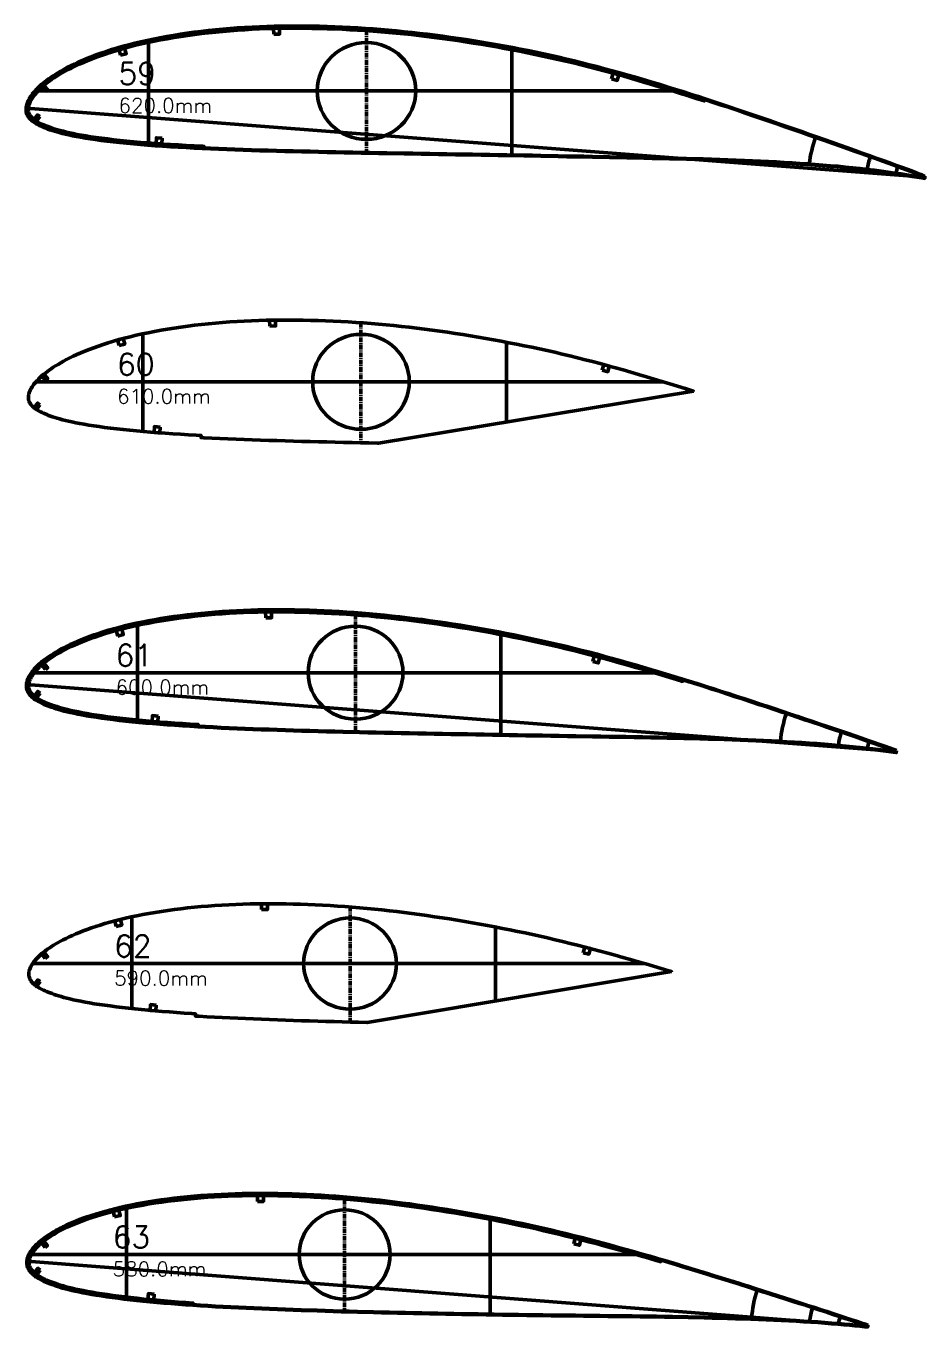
# Model space of a CAD drawing. Header units: metres. Extents: x -3 to 1074, y -15727 to -22.
# Drawn here: x -2 to 617, y -12750 to -11855 of the extents above; entities that cross this region are included whole.
import ezdxf
from ezdxf.enums import TextEntityAlignment as Align

# ---------------------------------------------------------------- set-up
doc = ezdxf.new("R2010")
doc.units = ezdxf.units.M
doc.linetypes.add('CENTER', pattern=[5.08, 3.175, -0.635, 0.635, -0.635])
for name, color, linetype, lineweight in [('FoilLayer', 7, 'Continuous', 50), ('StringerLayer', 7, 'Continuous', 50), ('SubLayer', 7, 'Continuous', 50), ('TextLayer', 7, 'Continuous', 50)]:
    doc.layers.add(name, color=color, linetype=linetype, lineweight=lineweight)
doc.styles.add('MSゴシック', font='romans')

msp = doc.modelspace()

# ---------------------------------------------------------------- linework, layer by layer
at = {"layer": 'FoilLayer'}
for points in [[(616.64, -11958.51), (614.75, -11957.79), (611.7, -11956.67), (608.4, -11955.43), (604.82, -11954.1), (600.92, -11952.69), (596.74, -11951.17), (592.32, -11949.55), (587.7, -11947.87), (582.94, -11946.14), (578.12, -11944.41), (573.24, -11942.69), (568.29, -11940.91), (563.28, -11939.11), (558.19, -11937.3), (553.03, -11935.48), (547.8, -11933.65), (542.48, -11931.8), (537.09, -11929.91), (531.65, -11928.01), (526.18, -11926.1), (520.69, -11924.19), (515.2, -11922.29), (509.7, -11920.4), (504.21, -11918.51), (498.72, -11916.63), (493.24, -11914.75), (487.78, -11912.89), (482.33, -11911.06), (476.88, -11909.25), (471.44, -11907.46), (466.01, -11905.68), (460.6, -11903.92), (455.19, -11902.18), (449.78, -11900.46), (444.38, -11898.77), (438.98, -11897.1), (433.57, -11895.45), (428.18, -11893.82), (422.82, -11892.21), (417.48, -11890.63), (412.17, -11889.09), (406.88, -11887.6), (401.6, -11886.14), (396.32, -11884.71), (391.05, -11883.31), (385.79, -11881.95), (380.53, -11880.62), (375.28, -11879.33), (370.02, -11878.08), (364.75, -11876.87), (359.47, -11875.68), (354.19, -11874.52), (348.9, -11873.4), (343.6, -11872.31), (338.3, -11871.25), (332.99, -11870.23), (327.67, -11869.24), (322.34, -11868.28), (317, -11867.34), (311.65, -11866.44), (306.3, -11865.57), (300.95, -11864.74), (295.6, -11863.93), (290.25, -11863.16), (284.91, -11862.42), (279.58, -11861.71), (274.25, -11861.05), (268.93, -11860.41), (263.62, -11859.82), (258.31, -11859.26), (253.01, -11858.74), (247.71, -11858.25), (242.42, -11857.81), (237.12, -11857.4), (231.83, -11857.03), (226.54, -11856.69), (221.25, -11856.39), (215.97, -11856.13), (210.69, -11855.91), (205.43, -11855.72), (200.17, -11855.58), (194.93, -11855.47), (189.7, -11855.4), (184.49, -11855.37), (179.32, -11855.38), (174.17, -11855.43), (169.05, -11855.53), (163.95, -11855.68), (158.86, -11855.88), (153.79, -11856.12), (148.73, -11856.4), (143.69, -11856.73), (138.67, -11857.11), (133.68, -11857.54), (128.72, -11858.01), (123.8, -11858.52), (118.91, -11859.08), (114.07, -11859.68), (109.27, -11860.34), (104.53, -11861.05), (99.84, -11861.8), (95.2, -11862.61), (90.62, -11863.45), (86.11, -11864.32), (81.7, -11865.23), (77.39, -11866.19), (73.19, -11867.18), (69.09, -11868.23), (65.09, -11869.31), (61.19, -11870.43), (57.4, -11871.59), (53.71, -11872.78), (50.15, -11873.99), (46.71, -11875.23), (43.39, -11876.49), (40.22, -11877.75), (37.19, -11879.02), (34.33, -11880.28), (31.62, -11881.53), (29.08, -11882.76), (26.69, -11883.98), (24.46, -11885.18), (22.37, -11886.36), (20.43, -11887.5), (18.61, -11888.61), (16.93, -11889.69), (15.36, -11890.74), (13.91, -11891.77), (12.56, -11892.77), (11.31, -11893.75), (10.14, -11894.71), (9.05, -11895.64), (8.04, -11896.54), (7.09, -11897.42), (6.22, -11898.29), (5.4, -11899.13), (4.64, -11899.96), (3.94, -11900.77), (3.28, -11901.56), (2.67, -11902.34), (2.11, -11903.1), (1.59, -11903.85), (1.1, -11904.59), (0.65, -11905.31), (0.25, -11906.02), (-0.11, -11906.73), (-0.43, -11907.43), (-0.72, -11908.12), (-0.97, -11908.8), (-1.17, -11909.48), (-1.34, -11910.14), (-1.47, -11910.79), (-1.56, -11911.44), (-1.62, -11912.08), (-1.64, -11912.72), (-1.62, -11913.37), (-1.56, -11914.02), (-1.43, -11914.67), (-1.25, -11915.33), (-1.01, -11915.98), (-0.72, -11916.62), (-0.37, -11917.24), (0.03, -11917.86), (0.48, -11918.46), (0.98, -11919.05), (1.53, -11919.62), (2.13, -11920.18), (2.77, -11920.73), (3.46, -11921.26), (4.21, -11921.78), (5, -11922.28), (5.85, -11922.78), (6.75, -11923.26), (7.7, -11923.74), (8.72, -11924.23), (9.79, -11924.71), (10.93, -11925.2), (12.15, -11925.69), (13.45, -11926.18), (14.83, -11926.67), (16.32, -11927.17), (17.91, -11927.66), (19.62, -11928.17), (21.47, -11928.69), (23.45, -11929.21), (25.59, -11929.74), (27.9, -11930.27), (30.4, -11930.8), (33.11, -11931.33), (36.04, -11931.86), (39.2, -11932.4), (42.6, -11932.95), (46.22, -11933.48), (50.08, -11934.01), (54.16, -11934.52), (58.46, -11935.02), (62.94, -11935.52), (67.57, -11936), (72.31, -11936.46), (77.16, -11936.9), (82.12, -11937.3), (87.21, -11937.67), (92.4, -11938.02), (97.69, -11938.35), (103.06, -11938.66), (108.51, -11938.97), (114.02, -11939.26), (119.58, -11939.55), (125.16, -11939.82), (130.76, -11940.06), (136.38, -11940.29), (142.03, -11940.5), (147.72, -11940.71), (153.43, -11940.91), (159.14, -11941.09), (164.86, -11941.26), (170.59, -11941.41), (176.36, -11941.55), (182.15, -11941.69), (187.95, -11941.83), (193.78, -11941.97), (199.61, -11942.1), (205.46, -11942.22), (211.33, -11942.34), (217.2, -11942.45), (223.08, -11942.57), (228.96, -11942.69), (234.85, -11942.81), (240.73, -11942.92), (246.62, -11943.03), (252.52, -11943.13), (258.41, -11943.24), (264.3, -11943.34), (270.2, -11943.45), (276.09, -11943.55), (281.98, -11943.65), (287.86, -11943.74), (293.75, -11943.83), (299.64, -11943.92), (305.52, -11944.01), (311.4, -11944.1), (317.28, -11944.2), (323.16, -11944.31), (329.03, -11944.41), (334.9, -11944.51), (340.77, -11944.61), (346.64, -11944.72), (352.53, -11944.84), (358.42, -11944.97), (364.32, -11945.09), (370.22, -11945.2), (376.12, -11945.3), (382.02, -11945.41), (387.91, -11945.52), (393.81, -11945.65), (399.71, -11945.77), (405.61, -11945.88), (411.49, -11945.98), (417.37, -11946.1), (423.24, -11946.22), (429.11, -11946.35), (434.98, -11946.49), (440.85, -11946.63), (446.69, -11946.76), (452.51, -11946.89), (458.29, -11947.04), (464.05, -11947.21), (469.79, -11947.38), (475.49, -11947.56), (481.14, -11947.76), (486.76, -11947.98), (492.38, -11948.22), (497.98, -11948.48), (503.54, -11948.73), (509.02, -11948.99), (514.41, -11949.28), (519.78, -11949.62), (525.16, -11949.96), (530.49, -11950.29), (535.76, -11950.66), (541.01, -11951.08), (546.25, -11951.49), (551.43, -11951.88), (556.56, -11952.29), (561.65, -11952.78), (566.76, -11953.3), (571.83, -11953.82), (576.78, -11954.36), (581.62, -11954.96), (586.4, -11955.6), (591.08, -11956.25), (595.59, -11956.88), (599.88, -11957.52), (603.93, -11958.15), (607.72, -11958.74), (611.24, -11959.3), (614.47, -11959.84), (616.48, -11960.18)], [(616.48, -11958.93), (614.59, -11958.21), (611.54, -11957.09), (608.25, -11955.85), (604.66, -11954.53), (600.77, -11953.11), (596.59, -11951.59), (592.17, -11949.98), (587.55, -11948.29), (582.79, -11946.56), (577.97, -11944.83), (573.09, -11943.11), (568.14, -11941.34), (563.13, -11939.53), (558.04, -11937.73), (552.89, -11935.9), (547.65, -11934.08), (542.33, -11932.22), (536.94, -11930.34), (531.5, -11928.44), (526.03, -11926.53), (520.54, -11924.62), (515.05, -11922.71), (509.56, -11920.82), (504.07, -11918.94), (498.58, -11917.05), (493.1, -11915.18), (487.63, -11913.32), (482.19, -11911.49), (476.74, -11909.68), (471.3, -11907.89), (465.87, -11906.11), (465.13, -11905.87), (464.8, -11906.87), (460.14, -11905.35), (454.73, -11903.61), (449.33, -11901.89), (443.94, -11900.2), (438.54, -11898.54), (433.14, -11896.89), (427.75, -11895.26), (422.39, -11893.65), (417.06, -11892.07), (411.76, -11890.54), (406.48, -11889.04), (401.2, -11887.58), (395.94, -11886.16), (390.68, -11884.76), (385.42, -11883.4), (380.18, -11882.08), (374.93, -11880.79), (369.68, -11879.55), (364.42, -11878.33), (359.15, -11877.14), (353.88, -11875.99), (348.6, -11874.87), (343.31, -11873.78), (338.02, -11872.73), (332.72, -11871.71), (327.41, -11870.72), (322.09, -11869.75), (316.75, -11868.82), (311.41, -11867.92), (306.07, -11867.06), (300.72, -11866.22), (295.38, -11865.42), (290.04, -11864.64), (284.71, -11863.9), (279.39, -11863.2), (274.07, -11862.54), (268.76, -11861.91), (263.46, -11861.31), (258.16, -11860.75), (252.87, -11860.23), (247.59, -11859.75), (242.3, -11859.3), (237.02, -11858.9), (231.73, -11858.52), (226.45, -11858.19), (221.18, -11857.89), (215.9, -11857.63), (210.64, -11857.41), (205.39, -11857.22), (200.14, -11857.08), (194.91, -11856.97), (189.69, -11856.9), (184.5, -11856.87), (179.33, -11856.88), (174.2, -11856.93), (169.09, -11857.03), (164.01, -11857.18), (158.93, -11857.37), (153.87, -11857.62), (148.83, -11857.9), (143.8, -11858.23), (138.8, -11858.6), (133.82, -11859.03), (128.88, -11859.5), (123.97, -11860.01), (119.1, -11860.57), (114.27, -11861.17), (109.49, -11861.82), (104.77, -11862.53), (100.1, -11863.28), (95.48, -11864.08), (90.91, -11864.92), (86.42, -11865.79), (82.02, -11866.7), (77.74, -11867.65), (73.56, -11868.64), (69.48, -11869.67), (65.5, -11870.75), (61.63, -11871.87), (57.86, -11873.02), (54.2, -11874.2), (50.66, -11875.4), (47.24, -11876.63), (43.95, -11877.88), (40.8, -11879.14), (37.8, -11880.39), (34.96, -11881.64), (32.28, -11882.88), (29.76, -11884.1), (27.4, -11885.31), (25.2, -11886.49), (23.13, -11887.65), (21.21, -11888.78), (19.42, -11889.87), (17.77, -11890.94), (16.23, -11891.97), (14.8, -11892.98), (13.48, -11893.96), (12.25, -11894.92), (11.11, -11895.85), (10.05, -11896.75), (9.06, -11897.64), (8.15, -11898.49), (7.3, -11899.33), (6.51, -11900.14), (5.77, -11900.94), (5.09, -11901.72), (4.46, -11902.48), (3.88, -11903.22), (3.34, -11903.95), (2.84, -11904.68), (2.38, -11905.38), (1.96, -11906.05), (1.59, -11906.69), (1.26, -11907.36), (0.95, -11908.01), (0.69, -11908.63), (0.47, -11909.23), (0.28, -11909.85), (0.13, -11910.44), (0.01, -11911), (-0.07, -11911.57), (-0.12, -11912.2), (-0.14, -11912.68), (-0.13, -11913.21), (-0.08, -11913.74), (0.01, -11914.27), (0.16, -11914.81), (0.35, -11915.35), (0.6, -11915.89), (0.89, -11916.43), (1.23, -11916.96), (1.62, -11917.49), (2.07, -11918.01), (2.56, -11918.53), (3.1, -11919.04), (3.69, -11919.54), (4.32, -11920.03), (5.01, -11920.51), (5.76, -11920.99), (6.56, -11921.46), (7.42, -11921.92), (8.35, -11922.39), (9.33, -11922.86), (10.38, -11923.33), (11.5, -11923.81), (12.68, -11924.29), (13.95, -11924.77), (15.31, -11925.25), (16.77, -11925.73), (18.34, -11926.22), (20.03, -11926.72), (21.85, -11927.24), (23.81, -11927.76), (25.92, -11928.28), (28.21, -11928.81), (30.69, -11929.33), (33.38, -11929.85), (36.29, -11930.38), (39.44, -11930.92), (42.81, -11931.46), (46.42, -11932), (50.26, -11932.52), (54.33, -11933.03), (58.62, -11933.53), (63.09, -11934.03), (67.71, -11934.5), (72.45, -11934.97), (77.28, -11935.4), (82.23, -11935.8), (87.31, -11936.17), (92.5, -11936.53), (97.77, -11936.86), (103.14, -11937.17), (108.59, -11937.47), (114.1, -11937.76), (119.65, -11938.05), (120.7, -11938.1), (120.65, -11939.15), (125.18, -11939.37), (130.77, -11939.61), (136.39, -11939.84), (142.05, -11940.05), (147.74, -11940.26), (153.44, -11940.46), (159.16, -11940.64), (164.87, -11940.81), (170.6, -11940.96), (176.37, -11941.1), (182.16, -11941.24), (187.96, -11941.38), (193.79, -11941.52), (199.62, -11941.65), (205.47, -11941.77), (211.34, -11941.89), (217.21, -11942), (223.09, -11942.12), (228.97, -11942.24), (234.86, -11942.36), (240.74, -11942.47), (246.63, -11942.58), (252.52, -11942.68), (258.42, -11942.79), (264.31, -11942.89), (270.21, -11943), (276.1, -11943.1), (281.98, -11943.2), (287.87, -11943.29), (293.76, -11943.38), (299.65, -11943.47), (305.53, -11943.56), (311.41, -11943.65), (317.29, -11943.75), (323.17, -11943.86), (329.04, -11943.96), (334.91, -11944.06), (340.78, -11944.16), (346.65, -11944.27), (352.54, -11944.39), (358.43, -11944.52), (364.33, -11944.64), (370.22, -11944.75), (376.13, -11944.85), (382.03, -11944.96), (387.92, -11945.07), (393.82, -11945.2), (399.72, -11945.32), (405.62, -11945.43), (411.5, -11945.53), (417.38, -11945.65), (423.25, -11945.77), (429.12, -11945.9), (434.99, -11946.04), (440.86, -11946.18), (446.7, -11946.31), (452.52, -11946.44), (458.3, -11946.59), (464.06, -11946.76), (469.81, -11946.93), (475.51, -11947.12), (481.16, -11947.31), (486.78, -11947.53), (492.4, -11947.77), (498, -11948.03), (503.56, -11948.28), (509.04, -11948.54), (514.43, -11948.83), (519.81, -11949.17), (525.19, -11949.51), (530.52, -11949.85), (535.79, -11950.21), (541.04, -11950.63), (546.28, -11951.04), (551.47, -11951.43), (556.6, -11951.84), (561.7, -11952.33), (566.8, -11952.85), (571.88, -11953.38), (576.83, -11953.91), (581.68, -11954.51), (586.47, -11955.15), (591.15, -11955.8), (595.66, -11956.44), (599.95, -11957.08), (603.99, -11957.7), (607.79, -11958.29), (611.31, -11958.86), (614.55, -11959.39), (616.56, -11959.74)], [(457.34, -12106.43), (457.34, -12106.43), (457.13, -12106.36), (451.77, -12104.66), (446.42, -12102.98), (441.07, -12101.32), (435.73, -12099.69), (430.38, -12098.09), (425.02, -12096.5), (419.68, -12094.93), (414.37, -12093.38), (409.08, -12091.86), (403.82, -12090.37), (398.56, -12088.93), (393.32, -12087.52), (388.08, -12086.14), (382.85, -12084.79), (377.63, -12083.47), (372.41, -12082.18), (367.19, -12080.94), (361.96, -12079.73), (356.73, -12078.55), (351.5, -12077.39), (346.26, -12076.27), (341.01, -12075.18), (335.76, -12074.12), (330.5, -12073.09), (325.23, -12072.1), (319.96, -12071.13), (314.68, -12070.19), (309.39, -12069.28), (304.09, -12068.4), (298.79, -12067.56), (293.5, -12066.74), (288.2, -12065.95), (282.91, -12065.19), (277.63, -12064.47), (272.36, -12063.78), (267.09, -12063.13), (261.84, -12062.51), (256.59, -12061.93), (251.35, -12061.38), (246.12, -12060.86), (240.89, -12060.39), (235.67, -12059.95), (230.45, -12059.55), (225.23, -12059.18), (220.02, -12058.85), (214.81, -12058.56), (209.61, -12058.3), (204.42, -12058.08), (199.23, -12057.9), (194.06, -12057.75), (188.9, -12057.65), (183.75, -12057.58), (178.63, -12057.55), (173.54, -12057.55), (168.47, -12057.6), (163.44, -12057.7), (158.43, -12057.84), (153.42, -12058.03), (148.44, -12058.27), (143.47, -12058.54), (138.53, -12058.86), (133.61, -12059.23), (128.72, -12059.64), (123.86, -12060.1), (119.04, -12060.6), (114.27, -12061.14), (109.54, -12061.73), (104.87, -12062.37), (100.25, -12063.06), (95.7, -12063.79), (91.2, -12064.58), (86.76, -12065.39), (82.41, -12066.23), (78.16, -12067.11), (74.02, -12068.03), (70, -12068.98), (66.08, -12069.98), (62.27, -12071.02), (58.57, -12072.08), (54.97, -12073.18), (51.5, -12074.3), (48.14, -12075.43), (44.91, -12076.59), (41.8, -12077.77), (38.84, -12078.95), (36.01, -12080.13), (33.34, -12081.3), (30.82, -12082.46), (28.46, -12083.61), (26.24, -12084.74), (24.16, -12085.85), (22.21, -12086.94), (20.4, -12087.99), (18.71, -12089.02), (17.14, -12090.02), (15.68, -12091), (14.33, -12091.95), (13.07, -12092.87), (11.9, -12093.78), (10.81, -12094.66), (9.79, -12095.52), (8.84, -12096.36), (7.96, -12097.18), (7.15, -12097.98), (6.39, -12098.76), (5.68, -12099.52), (5.02, -12100.27), (4.41, -12101), (3.85, -12101.72), (3.33, -12102.42), (2.85, -12103.12), (2.4, -12103.81), (1.99, -12104.45), (1.63, -12105.08), (1.31, -12105.73), (1.02, -12106.36), (0.78, -12106.97), (0.57, -12107.56), (0.39, -12108.17), (0.25, -12108.75), (0.14, -12109.28), (0.07, -12109.86), (0.03, -12110.42), (0.01, -12110.96), (0.02, -12111.49), (0.08, -12112.01), (0.18, -12112.54), (0.33, -12113.08), (0.53, -12113.62), (0.77, -12114.15), (1.07, -12114.69), (1.41, -12115.22), (1.8, -12115.75), (2.24, -12116.27), (2.73, -12116.79), (3.27, -12117.3), (3.85, -12117.8), (4.47, -12118.29), (5.15, -12118.77), (5.88, -12119.25), (6.67, -12119.72), (7.51, -12120.19), (8.41, -12120.66), (9.38, -12121.14), (10.4, -12121.61), (11.48, -12122.09), (12.64, -12122.57), (13.87, -12123.05), (15.18, -12123.54), (16.6, -12124.02), (18.12, -12124.51), (19.75, -12125.02), (21.5, -12125.53), (23.38, -12126.05), (25.41, -12126.57), (27.6, -12127.1), (29.96, -12127.62), (32.53, -12128.15), (35.31, -12128.68), (38.3, -12129.23), (41.51, -12129.77), (44.94, -12130.31), (48.59, -12130.84), (52.45, -12131.37), (56.53, -12131.88), (60.79, -12132.38), (65.21, -12132.87), (69.74, -12133.36), (74.38, -12133.82), (79.15, -12134.24), (84.04, -12134.64), (89.05, -12135.02), (94.16, -12135.38), (99.36, -12135.72), (104.65, -12136.06), (110, -12136.39), (115.41, -12136.7), (118.81, -12136.89), (118.73, -12138.38), (120.76, -12138.5), (126.23, -12138.77), (131.72, -12139.02), (137.25, -12139.26), (142.82, -12139.5), (148.41, -12139.72), (154.01, -12139.93), (159.62, -12140.13), (165.25, -12140.3), (170.9, -12140.46), (176.59, -12140.63), (182.29, -12140.79), (188.01, -12140.95), (193.75, -12141.1), (199.5, -12141.24), (205.27, -12141.37), (211.04, -12141.5), (216.83, -12141.64), (222.62, -12141.77), (228.41, -12141.9), (234.21, -12142.03), (240.01, -12142.15), (240.8, -12142.17), (457.34, -12106.43)], [(596.99, -12353.49), (595.11, -12352.82), (592.09, -12351.76), (588.81, -12350.6), (585.27, -12349.35), (581.43, -12348.02), (577.32, -12346.6), (572.99, -12345.09), (568.46, -12343.52), (563.79, -12341.9), (559.03, -12340.28), (554.21, -12338.66), (549.31, -12336.99), (544.36, -12335.29), (539.33, -12333.59), (534.25, -12331.88), (529.1, -12330.17), (523.88, -12328.44), (518.61, -12326.68), (513.3, -12324.91), (507.96, -12323.13), (502.61, -12321.35), (497.26, -12319.59), (491.9, -12317.84), (486.54, -12316.09), (481.18, -12314.34), (475.83, -12312.6), (470.49, -12310.87), (465.16, -12309.16), (459.83, -12307.49), (454.51, -12305.84), (449.19, -12304.19), (443.88, -12302.55), (438.57, -12300.93), (433.27, -12299.33), (427.97, -12297.75), (422.67, -12296.21), (417.36, -12294.68), (412.07, -12293.16), (406.79, -12291.66), (401.54, -12290.19), (396.3, -12288.76), (391.08, -12287.37), (385.86, -12286), (380.65, -12284.67), (375.44, -12283.35), (370.24, -12282.07), (365.04, -12280.82), (359.84, -12279.61), (354.63, -12278.44), (349.43, -12277.3), (344.21, -12276.17), (339, -12275.07), (333.78, -12274.01), (328.55, -12272.98), (323.32, -12271.98), (318.09, -12271.01), (312.85, -12270.06), (307.6, -12269.14), (302.34, -12268.25), (297.08, -12267.39), (291.82, -12266.56), (286.57, -12265.77), (281.31, -12264.99), (276.07, -12264.25), (270.82, -12263.54), (265.59, -12262.86), (260.37, -12262.22), (255.16, -12261.61), (249.97, -12261.04), (244.78, -12260.5), (239.59, -12259.99), (234.42, -12259.52), (229.25, -12259.09), (224.09, -12258.7), (218.92, -12258.34), (213.77, -12258.01), (208.62, -12257.72), (203.47, -12257.46), (198.34, -12257.24), (193.22, -12257.06), (188.11, -12256.92), (183.01, -12256.81), (177.93, -12256.74), (172.87, -12256.71), (167.83, -12256.72), (162.83, -12256.77), (157.85, -12256.86), (152.89, -12257), (147.95, -12257.18), (143.02, -12257.41), (138.12, -12257.68), (133.24, -12257.99), (128.39, -12258.35), (123.58, -12258.76), (118.79, -12259.21), (114.05, -12259.7), (109.36, -12260.22), (104.71, -12260.8), (100.13, -12261.42), (95.6, -12262.1), (91.14, -12262.82), (86.75, -12263.59), (82.43, -12264.38), (78.2, -12265.2), (74.07, -12266.05), (70.05, -12266.94), (66.15, -12267.87), (62.37, -12268.84), (58.7, -12269.84), (55.15, -12270.86), (51.71, -12271.91), (48.38, -12272.98), (45.18, -12274.06), (42.11, -12275.15), (39.16, -12276.27), (36.35, -12277.38), (33.67, -12278.5), (31.14, -12279.61), (28.75, -12280.71), (26.5, -12281.79), (24.39, -12282.86), (22.42, -12283.92), (20.56, -12284.95), (18.83, -12285.95), (17.21, -12286.93), (15.7, -12287.88), (14.29, -12288.82), (12.98, -12289.73), (11.76, -12290.63), (10.61, -12291.5), (9.55, -12292.36), (8.55, -12293.2), (7.62, -12294.02), (6.75, -12294.82), (5.93, -12295.61), (5.17, -12296.39), (4.47, -12297.15), (3.81, -12297.9), (3.19, -12298.64), (2.62, -12299.36), (2.1, -12300.08), (1.61, -12300.79), (1.15, -12301.48), (0.72, -12302.17), (0.34, -12302.85), (0, -12303.53), (-0.29, -12304.2), (-0.55, -12304.87), (-0.77, -12305.53), (-0.96, -12306.19), (-1.11, -12306.82), (-1.23, -12307.46), (-1.29, -12308.09), (-1.33, -12308.72), (-1.33, -12309.35), (-1.3, -12309.99), (-1.22, -12310.64), (-1.09, -12311.28), (-0.9, -12311.93), (-0.65, -12312.57), (-0.35, -12313.19), (0, -12313.81), (0.39, -12314.42), (0.84, -12315.01), (1.33, -12315.59), (1.87, -12316.16), (2.45, -12316.72), (3.07, -12317.27), (3.74, -12317.8), (4.46, -12318.32), (5.22, -12318.83), (6.03, -12319.33), (6.9, -12319.82), (7.81, -12320.31), (8.77, -12320.8), (9.8, -12321.29), (10.88, -12321.78), (12.03, -12322.28), (13.26, -12322.77), (14.56, -12323.27), (15.96, -12323.76), (17.45, -12324.26), (19.04, -12324.77), (20.74, -12325.29), (22.58, -12325.82), (24.54, -12326.35), (26.66, -12326.88), (28.95, -12327.41), (31.41, -12327.94), (34.07, -12328.48), (36.92, -12329.03), (39.98, -12329.59), (43.25, -12330.13), (46.73, -12330.68), (50.42, -12331.21), (54.3, -12331.73), (58.37, -12332.25), (62.58, -12332.76), (66.93, -12333.26), (71.4, -12333.74), (75.99, -12334.2), (80.72, -12334.63), (85.56, -12335.04), (90.51, -12335.43), (95.55, -12335.79), (100.68, -12336.16), (105.89, -12336.52), (111.15, -12336.86), (116.45, -12337.19), (121.78, -12337.49), (127.15, -12337.76), (132.56, -12338.03), (138, -12338.29), (143.47, -12338.54), (148.96, -12338.78), (154.47, -12338.99), (159.99, -12339.19), (165.54, -12339.38), (171.12, -12339.56), (176.72, -12339.75), (182.34, -12339.93), (187.98, -12340.1), (193.63, -12340.26), (199.3, -12340.41), (204.98, -12340.55), (210.67, -12340.7), (216.36, -12340.85), (222.07, -12341), (227.77, -12341.14), (233.48, -12341.27), (239.2, -12341.4), (244.91, -12341.52), (250.63, -12341.64), (256.35, -12341.76), (262.06, -12341.88), (267.77, -12342), (273.47, -12342.11), (279.18, -12342.21), (284.89, -12342.31), (290.6, -12342.4), (296.31, -12342.5), (302.02, -12342.6), (307.73, -12342.71), (313.44, -12342.81), (319.15, -12342.91), (324.86, -12343), (330.57, -12343.1), (336.3, -12343.21), (342.03, -12343.32), (347.76, -12343.43), (353.5, -12343.52), (359.25, -12343.6), (364.99, -12343.68), (370.73, -12343.78), (376.48, -12343.88), (382.22, -12343.98), (387.96, -12344.07), (393.7, -12344.14), (399.43, -12344.22), (405.16, -12344.31), (410.89, -12344.41), (416.62, -12344.52), (422.35, -12344.62), (428.06, -12344.71), (433.75, -12344.8), (439.42, -12344.91), (445.07, -12345.03), (450.71, -12345.16), (456.32, -12345.3), (461.89, -12345.44), (467.45, -12345.6), (473, -12345.77), (478.53, -12345.95), (484.04, -12346.14), (489.49, -12346.34), (494.87, -12346.55), (500.24, -12346.8), (505.61, -12347.05), (510.95, -12347.29), (516.24, -12347.57), (521.51, -12347.88), (526.77, -12348.2), (531.98, -12348.49), (537.14, -12348.81), (542.27, -12349.18), (547.4, -12349.58), (552.48, -12349.98), (557.44, -12350.4), (562.3, -12350.86), (567.08, -12351.36), (571.73, -12351.86), (576.21, -12352.35), (580.45, -12352.85), (584.46, -12353.34), (588.2, -12353.8), (591.68, -12354.24), (594.88, -12354.66), (596.86, -12354.94)], [(596.84, -12353.92), (594.96, -12353.24), (591.93, -12352.18), (588.67, -12351.02), (585.12, -12349.78), (581.28, -12348.45), (577.17, -12347.03), (572.84, -12345.52), (568.31, -12343.94), (563.64, -12342.33), (558.89, -12340.71), (554.06, -12339.09), (549.16, -12337.42), (544.21, -12335.72), (539.19, -12334.02), (534.11, -12332.31), (528.95, -12330.6), (523.74, -12328.86), (518.47, -12327.11), (513.16, -12325.34), (507.82, -12323.56), (502.47, -12321.78), (497.12, -12320.02), (491.76, -12318.27), (486.4, -12316.52), (481.04, -12314.77), (475.69, -12313.02), (470.36, -12311.3), (465.03, -12309.59), (459.7, -12307.92), (454.37, -12306.27), (450.18, -12304.97), (449.87, -12305.97), (448.74, -12305.62), (443.44, -12303.98), (438.14, -12302.36), (432.85, -12300.76), (427.55, -12299.19), (422.25, -12297.65), (416.95, -12296.12), (411.66, -12294.61), (406.39, -12293.11), (401.14, -12291.64), (395.92, -12290.21), (390.7, -12288.82), (385.49, -12287.46), (380.28, -12286.12), (375.08, -12284.81), (369.89, -12283.53), (364.7, -12282.28), (359.51, -12281.08), (354.31, -12279.91), (349.11, -12278.76), (343.91, -12277.64), (338.7, -12276.54), (333.49, -12275.48), (328.27, -12274.45), (323.05, -12273.45), (317.82, -12272.48), (312.59, -12271.54), (307.35, -12270.62), (302.1, -12269.73), (296.85, -12268.87), (291.6, -12268.05), (286.35, -12267.25), (281.1, -12266.48), (275.86, -12265.74), (270.63, -12265.03), (265.41, -12264.35), (260.2, -12263.71), (255, -12263.1), (249.81, -12262.53), (244.63, -12261.99), (239.46, -12261.49), (234.3, -12261.02), (229.14, -12260.59), (223.98, -12260.19), (218.83, -12259.83), (213.68, -12259.51), (208.54, -12259.21), (203.41, -12258.96), (198.29, -12258.74), (193.18, -12258.56), (188.08, -12258.42), (182.99, -12258.31), (177.92, -12258.24), (172.87, -12258.21), (167.85, -12258.22), (162.85, -12258.27), (157.89, -12258.36), (152.95, -12258.49), (148.02, -12258.68), (143.11, -12258.91), (138.22, -12259.17), (133.35, -12259.48), (128.52, -12259.84), (123.72, -12260.25), (118.95, -12260.7), (114.22, -12261.19), (109.54, -12261.71), (104.92, -12262.28), (100.35, -12262.91), (95.84, -12263.58), (91.4, -12264.3), (87.02, -12265.06), (82.72, -12265.85), (78.5, -12266.67), (74.39, -12267.52), (70.4, -12268.4), (66.53, -12269.33), (62.77, -12270.29), (59.12, -12271.28), (55.58, -12272.3), (52.16, -12273.34), (48.86, -12274.4), (45.69, -12275.47), (42.64, -12276.56), (39.71, -12277.66), (36.92, -12278.77), (34.27, -12279.87), (31.77, -12280.97), (29.4, -12282.06), (27.18, -12283.13), (25.1, -12284.19), (23.14, -12285.23), (21.32, -12286.24), (19.61, -12287.23), (18.01, -12288.2), (16.53, -12289.14), (15.15, -12290.05), (13.86, -12290.94), (12.67, -12291.82), (11.55, -12292.67), (10.51, -12293.51), (9.54, -12294.32), (8.63, -12295.12), (7.79, -12295.9), (7, -12296.66), (6.27, -12297.41), (5.59, -12298.14), (4.96, -12298.86), (4.37, -12299.56), (3.83, -12300.25), (3.33, -12300.93), (2.86, -12301.61), (2.42, -12302.27), (2.03, -12302.9), (1.68, -12303.51), (1.38, -12304.13), (1.1, -12304.75), (0.87, -12305.35), (0.67, -12305.93), (0.5, -12306.54), (0.36, -12307.09), (0.27, -12307.61), (0.21, -12308.21), (0.17, -12308.74), (0.16, -12309.28), (0.18, -12309.81), (0.24, -12310.33), (0.35, -12310.86), (0.5, -12311.39), (0.7, -12311.92), (0.95, -12312.46), (1.25, -12312.99), (1.59, -12313.52), (1.99, -12314.04), (2.42, -12314.56), (2.91, -12315.08), (3.43, -12315.59), (4.01, -12316.09), (4.62, -12316.59), (5.29, -12317.07), (6.01, -12317.55), (6.78, -12318.02), (7.6, -12318.5), (8.49, -12318.97), (9.42, -12319.44), (10.42, -12319.92), (11.48, -12320.4), (12.6, -12320.88), (13.79, -12321.37), (15.07, -12321.85), (16.44, -12322.34), (17.9, -12322.84), (19.47, -12323.34), (21.16, -12323.85), (22.97, -12324.37), (24.91, -12324.9), (27, -12325.42), (29.26, -12325.95), (31.71, -12326.47), (34.35, -12327.01), (37.19, -12327.56), (40.23, -12328.11), (43.48, -12328.65), (46.95, -12329.19), (50.62, -12329.72), (54.49, -12330.25), (58.54, -12330.76), (62.76, -12331.27), (67.09, -12331.77), (71.55, -12332.25), (76.13, -12332.7), (80.84, -12333.13), (85.68, -12333.54), (90.62, -12333.93), (95.66, -12334.3), (100.79, -12334.66), (105.99, -12335.02), (111.24, -12335.37), (116.53, -12335.69), (116.91, -12335.71), (116.85, -12336.76), (121.8, -12337.04), (127.17, -12337.32), (132.58, -12337.58), (138.02, -12337.84), (143.49, -12338.09), (148.98, -12338.33), (154.48, -12338.54), (160, -12338.74), (165.56, -12338.93), (171.14, -12339.11), (176.74, -12339.3), (182.36, -12339.48), (187.99, -12339.65), (193.64, -12339.81), (199.31, -12339.96), (204.99, -12340.1), (210.68, -12340.25), (216.38, -12340.4), (222.08, -12340.55), (227.78, -12340.69), (233.49, -12340.82), (239.21, -12340.95), (244.92, -12341.07), (250.64, -12341.19), (256.36, -12341.31), (262.07, -12341.43), (267.77, -12341.55), (273.48, -12341.66), (279.19, -12341.76), (284.9, -12341.86), (290.61, -12341.95), (296.32, -12342.05), (302.03, -12342.15), (307.74, -12342.26), (313.45, -12342.36), (319.16, -12342.46), (324.87, -12342.55), (330.58, -12342.65), (336.3, -12342.76), (342.04, -12342.87), (347.77, -12342.98), (353.51, -12343.07), (359.25, -12343.15), (365, -12343.23), (370.74, -12343.33), (376.48, -12343.43), (382.23, -12343.53), (387.97, -12343.62), (393.71, -12343.69), (399.44, -12343.77), (405.17, -12343.86), (410.9, -12343.96), (416.63, -12344.07), (422.36, -12344.17), (428.07, -12344.26), (433.76, -12344.35), (439.43, -12344.46), (445.09, -12344.58), (450.72, -12344.71), (456.33, -12344.85), (461.91, -12344.99), (467.46, -12345.15), (473.01, -12345.32), (478.55, -12345.5), (484.06, -12345.69), (489.5, -12345.89), (494.89, -12346.1), (500.26, -12346.35), (505.63, -12346.6), (510.97, -12346.84), (516.26, -12347.12), (521.53, -12347.43), (526.79, -12347.75), (532.01, -12348.05), (537.18, -12348.36), (542.31, -12348.73), (547.43, -12349.13), (552.52, -12349.53), (557.49, -12349.95), (562.35, -12350.42), (567.13, -12350.91), (571.78, -12351.41), (576.26, -12351.91), (580.51, -12352.4), (584.51, -12352.89), (588.26, -12353.35), (591.74, -12353.79), (594.94, -12354.21), (596.92, -12354.49)], [(442.41, -12505.51), (442.41, -12505.51), (440.39, -12504.9), (435.14, -12503.32), (429.9, -12501.75), (424.66, -12500.21), (419.41, -12498.7), (414.17, -12497.22), (408.91, -12495.75), (403.67, -12494.29), (398.45, -12492.84), (393.25, -12491.43), (388.06, -12490.05), (382.88, -12488.7), (377.7, -12487.39), (372.53, -12486.1), (367.36, -12484.83), (362.2, -12483.59), (357.04, -12482.38), (351.88, -12481.21), (346.72, -12480.08), (341.55, -12478.97), (336.38, -12477.88), (331.2, -12476.81), (326.03, -12475.78), (320.85, -12474.77), (315.67, -12473.8), (310.48, -12472.86), (305.29, -12471.94), (300.09, -12471.04), (294.89, -12470.17), (289.69, -12469.34), (284.48, -12468.53), (279.28, -12467.75), (274.09, -12467), (268.9, -12466.27), (263.72, -12465.58), (258.55, -12464.91), (253.39, -12464.28), (248.25, -12463.69), (243.12, -12463.13), (238, -12462.6), (232.89, -12462.1), (227.79, -12461.64), (222.69, -12461.22), (217.6, -12460.83), (212.52, -12460.48), (207.44, -12460.15), (202.37, -12459.86), (197.31, -12459.61), (192.26, -12459.4), (187.22, -12459.22), (182.19, -12459.08), (177.18, -12458.97), (172.18, -12458.9), (167.2, -12458.87), (162.25, -12458.88), (157.33, -12458.92), (152.43, -12459.01), (147.56, -12459.14), (142.71, -12459.33), (137.87, -12459.54), (133.06, -12459.8), (128.28, -12460.1), (123.53, -12460.45), (118.81, -12460.85), (114.13, -12461.29), (109.5, -12461.76), (104.91, -12462.27), (100.39, -12462.83), (95.92, -12463.44), (91.52, -12464.1), (87.2, -12464.8), (82.94, -12465.54), (78.76, -12466.31), (74.68, -12467.1), (70.71, -12467.92), (66.86, -12468.77), (63.13, -12469.66), (59.53, -12470.59), (56.04, -12471.54), (52.67, -12472.51), (49.42, -12473.5), (46.29, -12474.5), (43.29, -12475.51), (40.42, -12476.53), (37.67, -12477.56), (35.06, -12478.6), (32.57, -12479.63), (30.23, -12480.65), (28.02, -12481.67), (25.94, -12482.67), (23.99, -12483.66), (22.16, -12484.62), (20.44, -12485.57), (18.83, -12486.5), (17.33, -12487.4), (15.93, -12488.27), (14.63, -12489.13), (13.41, -12489.97), (12.28, -12490.79), (11.21, -12491.6), (10.23, -12492.38), (9.3, -12493.16), (8.43, -12493.91), (7.62, -12494.65), (6.87, -12495.38), (6.17, -12496.09), (5.51, -12496.79), (4.9, -12497.48), (4.33, -12498.16), (3.81, -12498.82), (3.33, -12499.48), (2.87, -12500.14), (2.45, -12500.78), (2.07, -12501.39), (1.73, -12501.98), (1.44, -12502.58), (1.18, -12503.18), (0.96, -12503.76), (0.77, -12504.34), (0.61, -12504.94), (0.48, -12505.48), (0.39, -12505.97), (0.35, -12506.55), (0.32, -12507.1), (0.32, -12507.64), (0.34, -12508.17), (0.41, -12508.69), (0.51, -12509.21), (0.67, -12509.74), (0.87, -12510.26), (1.13, -12510.79), (1.43, -12511.32), (1.77, -12511.85), (2.17, -12512.38), (2.6, -12512.9), (3.08, -12513.41), (3.6, -12513.92), (4.16, -12514.42), (4.76, -12514.92), (5.42, -12515.4), (6.13, -12515.88), (6.88, -12516.36), (7.69, -12516.84), (8.55, -12517.31), (9.47, -12517.79), (10.44, -12518.27), (11.46, -12518.75), (12.55, -12519.23), (13.71, -12519.72), (14.95, -12520.2), (16.27, -12520.69), (17.69, -12521.19), (19.2, -12521.69), (20.82, -12522.21), (22.56, -12522.73), (24.42, -12523.25), (26.41, -12523.78), (28.57, -12524.3), (30.9, -12524.83), (33.41, -12525.37), (36.1, -12525.92), (38.98, -12526.47), (42.06, -12527.02), (45.34, -12527.57), (48.81, -12528.11), (52.49, -12528.64), (56.34, -12529.17), (60.35, -12529.68), (64.5, -12530.2), (68.77, -12530.71), (73.17, -12531.19), (77.71, -12531.64), (82.37, -12532.08), (87.15, -12532.49), (92.03, -12532.89), (97, -12533.28), (102.05, -12533.67), (107.16, -12534.04), (112.31, -12534.39), (115.01, -12534.56), (114.92, -12536.06), (117.42, -12536.22), (122.66, -12536.52), (127.95, -12536.81), (133.27, -12537.1), (138.63, -12537.37), (144, -12537.63), (149.4, -12537.87), (154.82, -12538.09), (160.27, -12538.3), (165.75, -12538.51), (171.24, -12538.71), (176.76, -12538.91), (182.3, -12539.1), (187.85, -12539.27), (193.42, -12539.44), (199, -12539.6), (204.6, -12539.77), (210.2, -12539.93), (215.81, -12540.09), (221.42, -12540.24), (227.04, -12540.38), (232.67, -12540.52), (232.93, -12540.53), (442.41, -12505.51)], [(577.33, -12748.64), (575.46, -12748.01), (572.47, -12747.02), (569.23, -12745.93), (565.72, -12744.76), (561.94, -12743.52), (557.92, -12742.19), (553.67, -12740.78), (549.24, -12739.31), (544.66, -12737.81), (539.98, -12736.29), (535.21, -12734.77), (530.38, -12733.21), (525.49, -12731.61), (520.54, -12730.01), (515.53, -12728.4), (510.47, -12726.8), (505.36, -12725.19), (500.21, -12723.56), (495.03, -12721.91), (489.84, -12720.26), (484.63, -12718.61), (479.41, -12716.98), (474.18, -12715.37), (468.96, -12713.76), (463.74, -12712.14), (458.53, -12710.52), (453.32, -12708.91), (448.11, -12707.34), (442.9, -12705.79), (437.69, -12704.27), (432.49, -12702.75), (427.29, -12701.22), (422.1, -12699.72), (416.91, -12698.23), (411.71, -12696.77), (406.51, -12695.34), (401.31, -12693.93), (396.12, -12692.53), (390.94, -12691.13), (385.77, -12689.77), (380.62, -12688.43), (375.47, -12687.14), (370.32, -12685.87), (365.18, -12684.62), (360.04, -12683.39), (354.9, -12682.19), (349.77, -12681.02), (344.63, -12679.88), (339.49, -12678.78), (334.35, -12677.71), (329.21, -12676.65), (324.07, -12675.61), (318.92, -12674.6), (313.77, -12673.62), (308.62, -12672.68), (303.47, -12671.76), (298.31, -12670.86), (293.15, -12669.98), (287.99, -12669.13), (282.83, -12668.31), (277.67, -12667.52), (272.52, -12666.76), (267.36, -12666.03), (262.22, -12665.31), (257.08, -12664.63), (251.96, -12663.98), (246.84, -12663.36), (241.75, -12662.78), (236.67, -12662.23), (231.6, -12661.71), (226.55, -12661.22), (221.5, -12660.76), (216.46, -12660.35), (211.42, -12659.97), (206.4, -12659.61), (201.38, -12659.29), (196.37, -12659.01), (191.37, -12658.76), (186.38, -12658.55), (181.4, -12658.37), (176.43, -12658.23), (171.48, -12658.12), (166.55, -12658.06), (161.63, -12658.03), (156.74, -12658.03), (151.88, -12658.07), (147.05, -12658.16), (142.23, -12658.29), (137.44, -12658.46), (132.67, -12658.68), (127.92, -12658.93), (123.2, -12659.22), (118.52, -12659.56), (113.88, -12659.95), (109.27, -12660.38), (104.71, -12660.85), (100.21, -12661.34), (95.76, -12661.88), (91.38, -12662.48), (87.07, -12663.13), (82.83, -12663.82), (78.68, -12664.55), (74.61, -12665.29), (70.64, -12666.05), (66.79, -12666.85), (63.06, -12667.68), (59.46, -12668.55), (55.98, -12669.44), (52.63, -12670.36), (49.4, -12671.29), (46.3, -12672.23), (43.32, -12673.19), (40.47, -12674.14), (37.74, -12675.1), (35.14, -12676.08), (32.67, -12677.05), (30.33, -12678.02), (28.11, -12678.99), (26.03, -12679.94), (24.06, -12680.88), (22.21, -12681.81), (20.48, -12682.73), (18.85, -12683.62), (17.32, -12684.5), (15.88, -12685.35), (14.54, -12686.18), (13.28, -12687), (12.1, -12687.81), (11, -12688.6), (9.97, -12689.38), (9, -12690.14), (8.09, -12690.89), (7.23, -12691.63), (6.43, -12692.36), (5.68, -12693.08), (4.97, -12693.79), (4.32, -12694.49), (3.7, -12695.18), (3.13, -12695.87), (2.6, -12696.54), (2.1, -12697.21), (1.64, -12697.88), (1.21, -12698.54), (0.81, -12699.19), (0.45, -12699.84), (0.13, -12700.49), (-0.14, -12701.14), (-0.37, -12701.78), (-0.57, -12702.42), (-0.74, -12703.06), (-0.87, -12703.67), (-0.97, -12704.29), (-1.01, -12704.91), (-1.03, -12705.52), (-1.02, -12706.14), (-0.98, -12706.77), (-0.89, -12707.41), (-0.75, -12708.05), (-0.55, -12708.68), (-0.29, -12709.31), (0.01, -12709.93), (0.36, -12710.53), (0.76, -12711.13), (1.2, -12711.71), (1.67, -12712.29), (2.2, -12712.85), (2.76, -12713.41), (3.36, -12713.95), (4.01, -12714.49), (4.7, -12715.01), (5.44, -12715.52), (6.22, -12716.02), (7.04, -12716.52), (7.91, -12717.01), (8.83, -12717.5), (9.81, -12718), (10.84, -12718.5), (11.92, -12718.99), (13.08, -12719.49), (14.3, -12719.99), (15.61, -12720.49), (16.99, -12720.99), (18.47, -12721.51), (20.05, -12722.03), (21.73, -12722.55), (23.54, -12723.08), (25.47, -12723.62), (27.55, -12724.15), (29.78, -12724.68), (32.17, -12725.22), (34.74, -12725.78), (37.48, -12726.34), (40.41, -12726.9), (43.52, -12727.45), (46.83, -12728.01), (50.32, -12728.55), (53.98, -12729.09), (57.81, -12729.61), (61.77, -12730.15), (65.87, -12730.68), (70.11, -12731.19), (74.49, -12731.67), (79, -12732.13), (83.62, -12732.57), (88.34, -12732.99), (93.17, -12733.41), (98.07, -12733.83), (103.04, -12734.23), (108.07, -12734.61), (113.14, -12734.96), (118.26, -12735.28), (123.43, -12735.59), (128.63, -12735.91), (133.87, -12736.21), (139.14, -12736.49), (144.43, -12736.75), (149.74, -12736.99), (155.09, -12737.22), (160.46, -12737.45), (165.86, -12737.68), (171.28, -12737.9), (176.71, -12738.1), (182.16, -12738.29), (187.64, -12738.48), (193.12, -12738.65), (198.62, -12738.83), (204.13, -12739.01), (209.65, -12739.18), (215.17, -12739.34), (220.7, -12739.49), (226.24, -12739.64), (231.78, -12739.79), (237.32, -12739.92), (242.86, -12740.06), (248.39, -12740.19), (253.91, -12740.32), (259.44, -12740.45), (264.97, -12740.56), (270.5, -12740.67), (276.03, -12740.77), (281.57, -12740.87), (287.11, -12740.98), (292.65, -12741.09), (298.19, -12741.19), (303.74, -12741.28), (309.29, -12741.36), (314.84, -12741.44), (320.4, -12741.54), (325.97, -12741.65), (331.54, -12741.74), (337.12, -12741.82), (342.7, -12741.87), (348.29, -12741.93), (353.87, -12742.01), (359.46, -12742.09), (365.05, -12742.18), (370.64, -12742.24), (376.22, -12742.28), (381.81, -12742.33), (387.39, -12742.39), (392.97, -12742.47), (398.56, -12742.55), (404.15, -12742.61), (409.72, -12742.66), (415.29, -12742.71), (420.83, -12742.78), (426.37, -12742.86), (431.9, -12742.95), (437.41, -12743.05), (442.9, -12743.14), (448.38, -12743.23), (453.85, -12743.34), (459.32, -12743.46), (464.76, -12743.58), (470.17, -12743.72), (475.53, -12743.86), (480.89, -12744.02), (486.24, -12744.18), (491.57, -12744.34), (496.87, -12744.53), (502.15, -12744.76), (507.41, -12744.98), (512.65, -12745.18), (517.83, -12745.41), (522.98, -12745.67), (528.12, -12745.95), (533.19, -12746.24), (538.17, -12746.55), (543.03, -12746.89), (547.79, -12747.24), (552.41, -12747.6), (556.84, -12747.96), (561.04, -12748.33), (564.99, -12748.69), (568.69, -12749.02), (572.11, -12749.35), (575.26, -12749.66), (577.22, -12749.87)], [(577.19, -12749.07), (575.32, -12748.44), (572.32, -12747.45), (569.08, -12746.36), (565.58, -12745.19), (561.8, -12743.94), (557.78, -12742.62), (553.53, -12741.21), (549.1, -12739.74), (544.52, -12738.23), (539.84, -12736.72), (535.07, -12735.2), (530.24, -12733.63), (525.35, -12732.04), (520.4, -12730.44), (515.39, -12728.83), (510.33, -12727.23), (505.22, -12725.62), (500.07, -12723.99), (494.9, -12722.34), (489.7, -12720.69), (484.49, -12719.04), (479.28, -12717.41), (474.05, -12715.8), (468.83, -12714.19), (463.61, -12712.57), (458.4, -12710.95), (453.19, -12709.34), (447.98, -12707.77), (442.78, -12706.22), (437.57, -12704.7), (435.24, -12704.02), (434.95, -12705.03), (432.07, -12704.19), (426.87, -12702.66), (421.69, -12701.16), (416.5, -12699.67), (411.32, -12698.22), (406.12, -12696.79), (400.92, -12695.38), (395.73, -12693.98), (390.56, -12692.58), (385.4, -12691.22), (380.25, -12689.89), (375.11, -12688.59), (369.96, -12687.33), (364.83, -12686.08), (359.69, -12684.85), (354.57, -12683.65), (349.44, -12682.48), (344.32, -12681.35), (339.18, -12680.25), (334.05, -12679.18), (328.91, -12678.12), (323.78, -12677.08), (318.64, -12676.07), (313.5, -12675.1), (308.36, -12674.15), (303.21, -12673.24), (298.06, -12672.34), (292.91, -12671.46), (287.76, -12670.61), (282.61, -12669.79), (277.45, -12669.01), (272.3, -12668.25), (267.16, -12667.51), (262.02, -12666.8), (256.89, -12666.12), (251.78, -12665.47), (246.67, -12664.85), (241.59, -12664.27), (236.52, -12663.72), (231.46, -12663.2), (226.41, -12662.71), (221.37, -12662.26), (216.34, -12661.84), (211.32, -12661.46), (206.3, -12661.11), (201.29, -12660.79), (196.29, -12660.51), (191.3, -12660.26), (186.32, -12660.04), (181.36, -12659.87), (176.4, -12659.73), (171.46, -12659.62), (166.54, -12659.56), (161.63, -12659.53), (156.76, -12659.53), (151.91, -12659.57), (147.09, -12659.66), (142.29, -12659.78), (137.5, -12659.96), (132.74, -12660.18), (128.01, -12660.42), (123.31, -12660.71), (118.65, -12661.05), (114.02, -12661.44), (109.42, -12661.88), (104.88, -12662.34), (100.39, -12662.83), (95.96, -12663.37), (91.6, -12663.97), (87.31, -12664.61), (83.09, -12665.3), (78.95, -12666.02), (74.9, -12666.76), (70.95, -12667.52), (67.12, -12668.32), (63.41, -12669.14), (59.83, -12670), (56.37, -12670.89), (53.04, -12671.8), (49.83, -12672.73), (46.75, -12673.66), (43.79, -12674.61), (40.96, -12675.56), (38.27, -12676.51), (35.69, -12677.47), (33.24, -12678.44), (30.93, -12679.4), (28.74, -12680.35), (26.68, -12681.29), (24.74, -12682.22), (22.91, -12683.14), (21.2, -12684.04), (19.59, -12684.92), (18.08, -12685.78), (16.68, -12686.62), (15.36, -12687.44), (14.13, -12688.24), (12.98, -12689.03), (11.9, -12689.8), (10.89, -12690.56), (9.95, -12691.29), (9.07, -12692.03), (8.24, -12692.74), (7.47, -12693.44), (6.74, -12694.14), (6.07, -12694.82), (5.44, -12695.49), (4.85, -12696.15), (4.31, -12696.8), (3.8, -12697.44), (3.33, -12698.07), (2.89, -12698.7), (2.49, -12699.32), (2.12, -12699.92), (1.79, -12700.49), (1.51, -12701.07), (1.27, -12701.65), (1.06, -12702.22), (0.88, -12702.79), (0.73, -12703.39), (0.61, -12703.91), (0.52, -12704.41), (0.49, -12704.95), (0.47, -12705.51), (0.48, -12706.04), (0.51, -12706.56), (0.58, -12707.08), (0.69, -12707.6), (0.85, -12708.13), (1.05, -12708.65), (1.31, -12709.17), (1.61, -12709.7), (1.96, -12710.23), (2.35, -12710.75), (2.78, -12711.27), (3.25, -12711.78), (3.76, -12712.29), (4.32, -12712.79), (4.91, -12713.29), (5.56, -12713.77), (6.25, -12714.26), (6.99, -12714.73), (7.78, -12715.21), (8.62, -12715.69), (9.52, -12716.17), (10.46, -12716.65), (11.46, -12717.13), (12.52, -12717.62), (13.64, -12718.1), (14.84, -12718.59), (16.12, -12719.08), (17.49, -12719.58), (18.94, -12720.08), (20.5, -12720.59), (22.16, -12721.11), (23.94, -12721.64), (25.84, -12722.16), (27.89, -12722.69), (30.11, -12723.22), (32.49, -12723.76), (35.04, -12724.31), (37.76, -12724.86), (40.67, -12725.42), (43.77, -12725.97), (47.06, -12726.52), (50.53, -12727.06), (54.19, -12727.6), (58.01, -12728.13), (61.97, -12728.66), (66.05, -12729.19), (70.28, -12729.69), (74.64, -12730.17), (79.14, -12730.64), (83.75, -12731.08), (88.48, -12731.5), (93.29, -12731.92), (98.19, -12732.34), (103.15, -12732.74), (108.17, -12733.11), (113.11, -12733.45), (113.04, -12734.5), (113.17, -12734.51), (118.29, -12734.83), (123.45, -12735.15), (128.66, -12735.46), (133.9, -12735.76), (139.16, -12736.04), (144.45, -12736.3), (149.76, -12736.54), (155.11, -12736.77), (160.48, -12737), (165.88, -12737.23), (171.29, -12737.45), (176.73, -12737.65), (182.18, -12737.84), (187.65, -12738.03), (193.14, -12738.2), (198.64, -12738.38), (204.14, -12738.56), (209.66, -12738.73), (215.18, -12738.89), (220.71, -12739.04), (226.25, -12739.19), (231.79, -12739.34), (237.33, -12739.47), (242.87, -12739.61), (248.4, -12739.74), (253.92, -12739.87), (259.45, -12740), (264.97, -12740.11), (270.51, -12740.22), (276.04, -12740.32), (281.58, -12740.42), (287.12, -12740.53), (292.66, -12740.64), (298.2, -12740.74), (303.75, -12740.83), (309.29, -12740.91), (314.85, -12740.99), (320.41, -12741.09), (325.98, -12741.2), (331.55, -12741.29), (337.13, -12741.37), (342.71, -12741.42), (348.29, -12741.48), (353.88, -12741.56), (359.46, -12741.64), (365.05, -12741.73), (370.64, -12741.79), (376.23, -12741.83), (381.81, -12741.88), (387.39, -12741.94), (392.98, -12742.02), (398.57, -12742.1), (404.15, -12742.16), (409.73, -12742.21), (415.29, -12742.26), (420.84, -12742.33), (426.38, -12742.41), (431.91, -12742.5), (437.42, -12742.6), (442.91, -12742.69), (448.39, -12742.78), (453.86, -12742.89), (459.33, -12743.01), (464.78, -12743.13), (470.18, -12743.27), (475.55, -12743.41), (480.9, -12743.57), (486.26, -12743.73), (491.59, -12743.89), (496.89, -12744.09), (502.17, -12744.31), (507.43, -12744.53), (512.67, -12744.74), (517.86, -12744.96), (523.01, -12745.22), (528.14, -12745.5), (533.22, -12745.79), (538.2, -12746.1), (543.06, -12746.44), (547.82, -12746.79), (552.44, -12747.15), (556.88, -12747.51), (561.08, -12747.88), (565.03, -12748.24), (568.73, -12748.57), (572.16, -12748.9), (575.31, -12749.21), (577.27, -12749.42)]]:
    msp.add_lwpolyline(points, close=True, dxfattribs=at)
at = {"layer": 'StringerLayer'}
for points in [[(168.74, -11861.04), (172.74, -11860.96), (172.66, -11856.96), (168.66, -11857.04), (168.74, -11861.04)], [(63.43, -11875.51), (67.27, -11874.4), (66.17, -11870.56), (62.32, -11871.67), (63.43, -11875.51)], [(401.11, -11891.71), (404.97, -11892.78), (406.04, -11888.92), (402.18, -11887.86), (401.11, -11891.71)], [(11.89, -11900.48), (13.38, -11899.14), (10.72, -11896.16), (9.22, -11897.49), (11.89, -11900.48)], [(7.84, -11917.61), (6.2, -11916.46), (3.91, -11919.74), (5.55, -11920.89), (7.84, -11917.61)], [(92.04, -11932.49), (88.05, -11932.22), (87.78, -11936.21), (91.77, -11936.48), (92.04, -11932.49)], [(165.99, -12061.65), (169.99, -12061.58), (169.91, -12057.58), (165.92, -12057.65), (165.99, -12061.65)], [(62.38, -12075.13), (66.24, -12074.08), (65.19, -12070.22), (61.33, -12071.27), (62.38, -12075.13)], [(394.62, -12092.01), (398.48, -12093.05), (399.52, -12089.19), (395.66, -12088.15), (394.62, -12092.01)], [(11.74, -12099.12), (13.26, -12097.82), (10.67, -12094.77), (9.15, -12096.07), (11.74, -12099.12)], [(7.92, -12115.84), (6.29, -12114.68), (3.98, -12117.94), (5.61, -12119.1), (7.92, -12115.84)], [(90.7, -12131.14), (86.71, -12130.84), (86.41, -12134.82), (90.4, -12135.13), (90.7, -12131.14)], [(163.2, -12262.26), (167.2, -12262.22), (167.16, -12258.22), (163.16, -12258.26), (163.2, -12262.26)], [(61.41, -12274.8), (65.27, -12273.75), (64.22, -12269.89), (60.36, -12270.94), (61.41, -12274.8)], [(388.1, -12292.26), (391.97, -12293.3), (393, -12289.43), (389.13, -12288.4), (388.1, -12292.26)], [(11.69, -12297.75), (13.22, -12296.46), (10.64, -12293.4), (9.11, -12294.69), (11.69, -12297.75)], [(8.01, -12314.1), (6.39, -12312.93), (4.04, -12316.17), (5.66, -12317.34), (8.01, -12314.1)], [(89.32, -12329.82), (85.33, -12329.5), (85.02, -12333.49), (89.01, -12333.8), (89.32, -12329.82)], [(160.4, -12462.88), (164.4, -12462.87), (164.4, -12458.87), (160.4, -12458.88), (160.4, -12462.88)], [(60.36, -12474.51), (64.23, -12473.51), (63.24, -12469.64), (59.37, -12470.63), (60.36, -12474.51)], [(11.63, -12496.42), (13.16, -12495.14), (10.6, -12492.07), (9.07, -12493.35), (11.63, -12496.42)], [(381.61, -12492.51), (385.48, -12493.51), (386.49, -12489.64), (382.62, -12488.64), (381.61, -12492.51)], [(8.09, -12512.4), (6.48, -12511.21), (4.1, -12514.43), (5.71, -12515.62), (8.09, -12512.4)], [(87.97, -12528.55), (83.99, -12528.2), (83.64, -12532.19), (87.63, -12532.53), (87.97, -12528.55)], [(157.65, -12663.53), (161.65, -12663.53), (161.65, -12659.53), (157.65, -12659.53), (157.65, -12663.53)], [(59.3, -12674.24), (63.19, -12673.31), (62.25, -12669.42), (58.36, -12670.35), (59.3, -12674.24)], [(11.57, -12695.15), (13.11, -12693.87), (10.56, -12690.79), (9.02, -12692.07), (11.57, -12695.15)], [(375.12, -12692.72), (379, -12693.7), (379.98, -12689.82), (376.1, -12688.84), (375.12, -12692.72)], [(8.16, -12710.73), (6.57, -12709.52), (4.16, -12712.72), (5.76, -12713.92), (8.16, -12710.73)], [(86.58, -12727.31), (82.6, -12726.96), (82.25, -12730.94), (86.23, -12731.3), (86.58, -12727.31)]]:
    msp.add_lwpolyline(points, dxfattribs=at)
at = {"layer": 'SubLayer', "linetype": 'CENTER'}
for p, q in [((232.5, -11858.58), (232.5, -11942.31)), ((228.75, -12059.43), (228.75, -12141.91)), ((225, -12260.27), (225, -12340.62)), ((221.25, -12461.11), (221.25, -12540.23)), ((217.5, -12661.94), (217.5, -12738.95))]:
    msp.add_line(p, q, dxfattribs=at)
at = {"layer": 'SubLayer'}
for p, q in [((82.5, -11866.6), (82.5, -11935.82)), ((332.5, -11871.66), (332.5, -11944.02)), ((443.28, -11900), (6.65, -11900)), ((-1.59, -11911.76), (616.58, -11959.32)), ((78.75, -12066.99), (78.75, -12134.21)), ((328.75, -12072.76), (328.75, -12127.65)), ((436.73, -12100), (5.26, -12100)), ((75, -12267.39), (75, -12332.59)), ((325, -12273.82), (325, -12342.55)), ((-1.29, -12308.14), (596.94, -12354.17)), ((430.27, -12300), (4.03, -12300)), ((71.25, -12467.8), (71.25, -12530.98)), ((321.25, -12474.85), (321.25, -12525.76)), ((423.92, -12500), (2.96, -12500)), ((67.5, -12668.24), (67.5, -12729.36)), ((317.5, -12675.85), (317.5, -12741.04)), ((417.65, -12700), (2.07, -12700)), ((-1.01, -12704.72), (577.28, -12749.22))]:
    msp.add_line(p, q, dxfattribs=at)
for centre, radius, start, end in [((616.58, -11959.32), 80, 159.95815, 173.53405), ((616.58, -11959.32), 40, 159.40535, 172.24174), ((616.58, -11959.32), 20, 158.77536, 172.18364), ((596.94, -12354.17), 80, 160.94812, 174.98341), ((596.94, -12354.17), 40, 160.50353, 173.90018), ((596.94, -12354.17), 20, 160.08099, 173.75863), ((577.28, -12749.22), 80, 161.89503, 176.33573), ((577.28, -12749.22), 40, 161.54588, 175.45363), ((577.28, -12749.22), 20, 161.28173, 175.22174)]:
    msp.add_arc(centre, radius, start, end, dxfattribs=at)
for centre, major_axis, ratio in [((232.5, -11900), (33.86, 0), 0.982636), ((228.75, -12100), (33.23, 0), 0.982303), ((225, -12300), (32.59, 0), 0.981957), ((221.25, -12500), (31.95, 0), 0.981597), ((217.5, -12700), (31.31, 0), 0.981222)]:
    msp.add_ellipse(centre, major_axis=major_axis, ratio=ratio, dxfattribs=at)

# ---------------------------------------------------------------- texts
at = {"layer": 'TextLayer', "style": 'MSゴシック'}
for s, p in [('59', (62, -11900)), ('60', (61, -12100)), ('61', (60, -12300)), ('62', (59, -12500)), ('63', (58, -12700))]:
    msp.add_text(s, height=15, dxfattribs=at).set_placement(p, align=Align.BOTTOM_LEFT)
for s, p in [('620.0mm', (62, -11905)), ('610.0mm', (61, -12105)), ('600.0mm', (60, -12305)), ('590.0mm', (59, -12505)), ('580.0mm', (58, -12705))]:
    msp.add_text(s, height=10, dxfattribs=at).set_placement(p, align=Align.TOP_LEFT)

doc.saveas('drawing.dxf')
